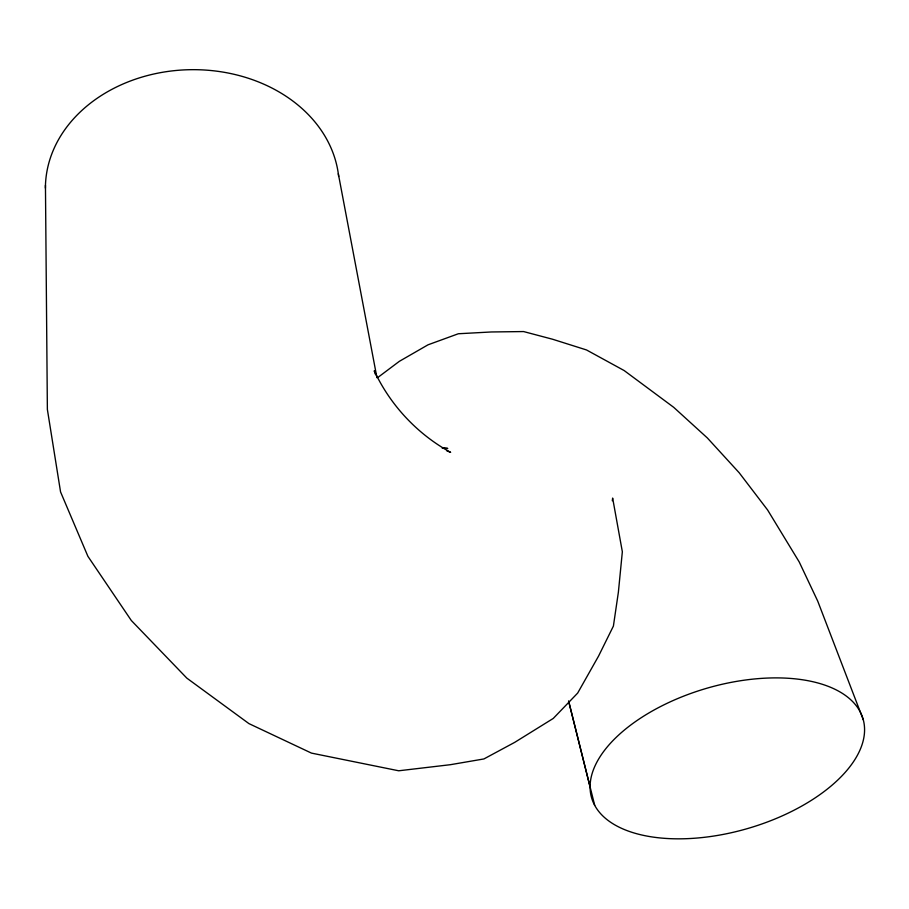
<?xml version="1.0" encoding="UTF-8"?>
<svg xmlns="http://www.w3.org/2000/svg" width="909" height="909" viewBox="0 0 909 909"><rect width="100%" height="100%" fill="white"/><g stroke="black" fill="none" stroke-linecap="round" stroke-linejoin="round"><path stroke-width="1.36" d="M612.302 500.779L612.643 498.075L622.347 551.752L618.381 592.179L613.405 626.074L598.599 656.025L577.658 693.09L553.263 718.44L514.676 742.38L483.906 758.947L450.387 764.696L398.721 770.787L311.469 753.106L248.952 723.621L186.856 678.148L131.328 620.517L87.9 556.319L60.562 491.928L47.37 409.425L45.45 185.288M378.03 377.337L399.358 361.327L428.014 344.818L458.352 333.751L491.337 331.967L523.573 331.558L552.581 339.239L586.51 349.954L624.176 370.565L673.705 407.323L707.35 437.956L739.176 472.748L767.605 509.983L799.216 561.955L817.736 601.144L863.3 719.826A141.338 73.05 -16.2 0 1 675.694 838.814A141.338 73.05 -16.2 0 1 643.004 716.565A141.338 73.05 -16.2 0 1 863.3 719.826M442.251 448.296L447.751 448.444L442.615 447.853M446.705 450.784L450.637 452.364C417.413 434.161 390.256 405.13 374.258 370.781L375.553 374.644M568.909 702.191L594.702 805.34M568.557 700.907L590.066 786.921M338.318 173.744L376.94 377.712M45.405 188.129A146.917 117.886 -0.9 0 1 186.038 69.811A146.917 117.886 -0.9 0 1 338.659 176.494"/></g></svg>
